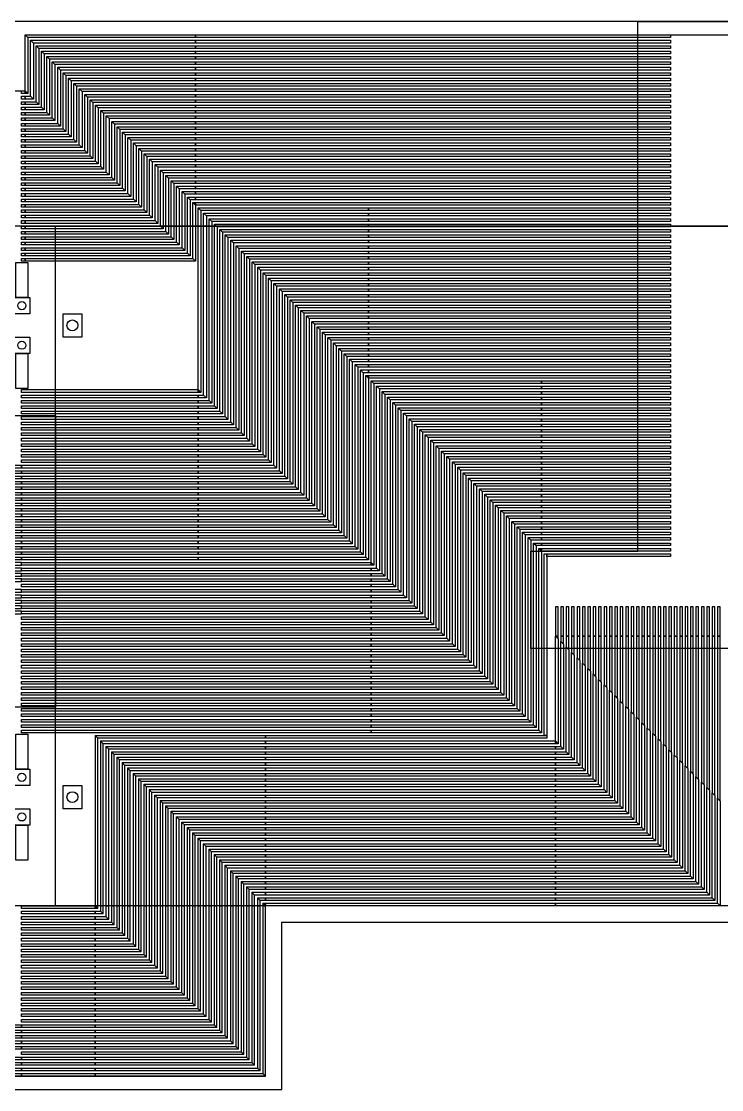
# Model space of a CAD drawing. Header units: inches. Extents: x 67224 to 207569, y -39728 to -14154.
# Drawn here: x 167477 to 180638, y -36054 to -15974 of the extents above; entities that cross this region are included whole.
import ezdxf

# ---------------------------------------------------------------- set-up
doc = ezdxf.new("R2010")
doc.units = ezdxf.units.IN
doc.header["$MEASUREMENT"] = 0
for name, color, linetype in [('board outline', 130, 'Continuous'), ('bottom copper', 160, 'Continuous'), ('bottom solder mask', 94, 'Continuous'), ('drill', 44, 'Continuous'), ('top copper', 10, 'Continuous'), ('top solder mask', 90, 'Continuous')]:
    doc.layers.add(name, color=color, linetype=linetype)

msp = doc.modelspace()

# ---------------------------------------------------------------- linework, layer by layer
at = {"layer": 'board outline'}
msp.add_lwpolyline([(153707, -17028), (153707, -36054), (172370, -36054), (172370, -32904), (188906, -32904), (188906, -36054), (207569, -36054), (207569, -17028), (193980, -17028), (193980, -15974), (167296, -15974), (167296, -17028)], close=True, dxfattribs=at)
at = {"layer": 'bottom copper'}
for points in [[(167550, -17282), (167550, -16228), (193726, -16228), (193726, -17282), (207315, -17282), (207315, -19822), (153961, -19822), (153961, -17282)], [(168118, -32599), (168118, -19822), (193159, -19822), (193159, -32599)], [(167376, -21164), (167376, -20504), (167596, -20504), (167596, -21164)], [(167333, -21164), (167638, -21164), (167638, -21469), (167333, -21469)], [(167333, -21909), (167638, -21909), (167638, -22214), (167333, -22214)], [(167376, -22874), (167376, -22214), (167596, -22214), (167596, -22874)], [(154412, -23382), (168118, -23382), (168118, -28862), (154412, -28862)], [(167376, -30030), (167376, -29370), (167596, -29370), (167596, -30030)], [(167333, -30030), (167638, -30030), (167638, -30335), (167333, -30335)], [(167333, -30775), (167638, -30775), (167638, -31080), (167333, -31080)], [(167376, -31740), (167376, -31080), (167596, -31080), (167596, -31740)], [(172065, -32599), (153961, -32599), (153961, -35800), (172065, -35800)]]:
    msp.add_lwpolyline(points, close=True, dxfattribs=at)
at = {"layer": 'bottom solder mask'}
for points in [[(167376, -21164), (167376, -20504), (167596, -20504), (167596, -21164)], [(168261, -21909), (168261, -21469), (168611, -21469), (168611, -21909)], [(167376, -22874), (167376, -22214), (167596, -22214), (167596, -22874)], [(167376, -30030), (167376, -29370), (167596, -29370), (167596, -30030)], [(168261, -30775), (168261, -30335), (168611, -30335), (168611, -30775)], [(167376, -31740), (167376, -31080), (167596, -31080), (167596, -31740)]]:
    msp.add_lwpolyline(points, close=True, dxfattribs=at)
at = {"layer": 'drill'}
for centre, radius in [((167486, -21317), 76.2), ((168436, -21689), 102), ((167486, -22062), 76.2), ((167486, -30183), 76.2), ((168436, -30555), 102), ((167486, -30928), 76.2)]:
    msp.add_circle(centre, radius, dxfattribs=at)
at = {"layer": 'top copper'}
for points in [[(167550, -16228), (170751, -16228), (170751, -16279), (167601, -16279)], [(167550, -16228), (167601, -16279), (167601, -17332), (167550, -17282)], [(170751, -16228), (179674, -16228), (179674, -16279), (170751, -16279)], [(167652, -16330), (170751, -16330), (170751, -16381), (167703, -16381)], [(167652, -16330), (167703, -16381), (167703, -17434), (167652, -17383)], [(167754, -16431), (170751, -16431), (170751, -16482), (167804, -16482)], [(167754, -16431), (167804, -16482), (167804, -17536), (167754, -17485)], [(170751, -16330), (179674, -16330), (179674, -16381), (170751, -16381)], [(170751, -16431), (179674, -16431), (179674, -16482), (170751, -16482)], [(167855, -16533), (170751, -16533), (170751, -16584), (167906, -16584)], [(167855, -16533), (167906, -16584), (167906, -17637), (167855, -17586)], [(167957, -16635), (170751, -16635), (170751, -16685), (168008, -16685)], [(167957, -16635), (168008, -16685), (168008, -17739), (167957, -17688)], [(170751, -16533), (179674, -16533), (179674, -16584), (170751, -16584)], [(170751, -16635), (179674, -16635), (179674, -16685), (170751, -16685)], [(168058, -16736), (170751, -16736), (170751, -16787), (168109, -16787)], [(168058, -16736), (168109, -16787), (168109, -17840), (168058, -17790)], [(168160, -16838), (170751, -16838), (170751, -16889), (168211, -16889)], [(168160, -16838), (168211, -16889), (168211, -17942), (168160, -17891)], [(170751, -16736), (179674, -16736), (179674, -16787), (170751, -16787)], [(170751, -16838), (179674, -16838), (179674, -16889), (170751, -16889)], [(168262, -16939), (170751, -16939), (170751, -16990), (168312, -16990)], [(168262, -16939), (168312, -16990), (168312, -18044), (168262, -17993)], [(168363, -17041), (170751, -17041), (170751, -17092), (168414, -17092)], [(168363, -17041), (168414, -17092), (168414, -18145), (168363, -18094)], [(170751, -16939), (179674, -16939), (179674, -16990), (170751, -16990)], [(170751, -17041), (179674, -17041), (179674, -17092), (170751, -17092)], [(168465, -17143), (170751, -17143), (170751, -17193), (168516, -17193)], [(168465, -17143), (168516, -17193), (168516, -18247), (168465, -18196)], [(168566, -17244), (170751, -17244), (170751, -17295), (168617, -17295)], [(168566, -17244), (168617, -17295), (168617, -18348), (168566, -18298)], [(170751, -17143), (179674, -17143), (179674, -17193), (170751, -17193)], [(170751, -17244), (179674, -17244), (179674, -17295), (170751, -17295)], [(167477, -17282), (167550, -17282), (167550, -17332), (167477, -17332)], [(167477, -17383), (167550, -17383), (167550, -17434), (167477, -17434)], [(167601, -17332), (167550, -17332), (167550, -17282)], [(167703, -17434), (167550, -17434), (167550, -17383), (167652, -17383)], [(168668, -17346), (170751, -17346), (170751, -17397), (168719, -17397)], [(168668, -17346), (168719, -17397), (168719, -18450), (168668, -18399)], [(168770, -17447), (170751, -17447), (170751, -17498), (168820, -17498)], [(168770, -17447), (168820, -17498), (168820, -18552), (168770, -18501)], [(170751, -17346), (179674, -17346), (179674, -17397), (170751, -17397)], [(170751, -17447), (179674, -17447), (179674, -17498), (170751, -17498)], [(167477, -17485), (167550, -17485), (167550, -17536), (167477, -17536)], [(167477, -17586), (167550, -17586), (167550, -17637), (167477, -17637)], [(167804, -17536), (167550, -17536), (167550, -17485), (167754, -17485)], [(167906, -17637), (167550, -17637), (167550, -17586), (167855, -17586)], [(168871, -17549), (170751, -17549), (170751, -17600), (168922, -17600)], [(168871, -17549), (168922, -17600), (168922, -18653), (168871, -18602)], [(168973, -17651), (170751, -17651), (170751, -17701), (169024, -17701)], [(168973, -17651), (169024, -17701), (169024, -18755), (168973, -18704)], [(170751, -17549), (179674, -17549), (179674, -17600), (170751, -17600)], [(170751, -17651), (179674, -17651), (179674, -17701), (170751, -17701)], [(167477, -17688), (167550, -17688), (167550, -17739), (167477, -17739)], [(167477, -17790), (167550, -17790), (167550, -17840), (167477, -17840)], [(168008, -17739), (167550, -17739), (167550, -17688), (167957, -17688)], [(168109, -17840), (167550, -17840), (167550, -17790), (168058, -17790)], [(169074, -17752), (170751, -17752), (170751, -17803), (169125, -17803)], [(169074, -17752), (169125, -17803), (169125, -18856), (169074, -18806)], [(169176, -17854), (170751, -17854), (170751, -17905), (169227, -17905)], [(169176, -17854), (169227, -17905), (169227, -18958), (169176, -18907)], [(170751, -17752), (179674, -17752), (179674, -17803), (170751, -17803)], [(170751, -17854), (179674, -17854), (179674, -17905), (170751, -17905)], [(167477, -17891), (167550, -17891), (167550, -17942), (167477, -17942)], [(167477, -17993), (167550, -17993), (167550, -18044), (167477, -18044)], [(168211, -17942), (167550, -17942), (167550, -17891), (168160, -17891)], [(168312, -18044), (167550, -18044), (167550, -17993), (168262, -17993)], [(169278, -17955), (170751, -17955), (170751, -18006), (169328, -18006)], [(169278, -17955), (169328, -18006), (169328, -19060), (169278, -19009)], [(169379, -18057), (170751, -18057), (170751, -18108), (169430, -18108)], [(169379, -18057), (169430, -18108), (169430, -19161), (169379, -19110)], [(170751, -17955), (179674, -17955), (179674, -18006), (170751, -18006)], [(170751, -18057), (179674, -18057), (179674, -18108), (170751, -18108)], [(167477, -18094), (167550, -18094), (167550, -18145), (167477, -18145)], [(167477, -18196), (167550, -18196), (167550, -18247), (167477, -18247)], [(168414, -18145), (167550, -18145), (167550, -18094), (168363, -18094)], [(168516, -18247), (167550, -18247), (167550, -18196), (168465, -18196)], [(169481, -18159), (170751, -18159), (170751, -18209), (169532, -18209)], [(169481, -18159), (169532, -18209), (169532, -19263), (169481, -19212)], [(169582, -18260), (170751, -18260), (170751, -18311), (169633, -18311)], [(169582, -18260), (169633, -18311), (169633, -19364), (169582, -19314)], [(170751, -18159), (179674, -18159), (179674, -18209), (170751, -18209)], [(170751, -18260), (179674, -18260), (179674, -18311), (170751, -18311)], [(167477, -18298), (167550, -18298), (167550, -18348), (167477, -18348)], [(167477, -18399), (167550, -18399), (167550, -18450), (167477, -18450)], [(168617, -18348), (167550, -18348), (167550, -18298), (168566, -18298)], [(168719, -18450), (167550, -18450), (167550, -18399), (168668, -18399)], [(169684, -18362), (170751, -18362), (170751, -18413), (169735, -18413)], [(169684, -18362), (169735, -18413), (169735, -19466), (169684, -19415)], [(169786, -18463), (170751, -18463), (170751, -18514), (169836, -18514)], [(169786, -18463), (169836, -18514), (169836, -19568), (169786, -19517)], [(170751, -18362), (179674, -18362), (179674, -18413), (170751, -18413)], [(170751, -18463), (179674, -18463), (179674, -18514), (170751, -18514)], [(167477, -18501), (167550, -18501), (167550, -18552), (167477, -18552)], [(167477, -18602), (167550, -18602), (167550, -18653), (167477, -18653)], [(168820, -18552), (167550, -18552), (167550, -18501), (168770, -18501)], [(168922, -18653), (167550, -18653), (167550, -18602), (168871, -18602)], [(169887, -18565), (170751, -18565), (170751, -18616), (169938, -18616)], [(169887, -18565), (169938, -18616), (169938, -19669), (169887, -19618)], [(169989, -18667), (170751, -18667), (170751, -18717), (170040, -18717)], [(169989, -18667), (170040, -18717), (170040, -19771), (169989, -19720)], [(170751, -18565), (179674, -18565), (179674, -18616), (170751, -18616)], [(170751, -18667), (179674, -18667), (179674, -18717), (170751, -18717)], [(167477, -18704), (167550, -18704), (167550, -18755), (167477, -18755)], [(167477, -18806), (167550, -18806), (167550, -18856), (167477, -18856)], [(169024, -18755), (167550, -18755), (167550, -18704), (168973, -18704)], [(169125, -18856), (167550, -18856), (167550, -18806), (169074, -18806)], [(170090, -18768), (170751, -18768), (170751, -18819), (170141, -18819)], [(170090, -18768), (170141, -18819), (170141, -19872), (170090, -19822)], [(170192, -18870), (170751, -18870), (170751, -18921), (170243, -18921)], [(170192, -18870), (170243, -18921), (170243, -19974), (170192, -19923)], [(170751, -18768), (179674, -18768), (179674, -18819), (170751, -18819)], [(170751, -18870), (179674, -18870), (179674, -18921), (170751, -18921)], [(167477, -18907), (167550, -18907), (167550, -18958), (167477, -18958)], [(167477, -19009), (167550, -19009), (167550, -19060), (167477, -19060)], [(169227, -18958), (167550, -18958), (167550, -18907), (169176, -18907)], [(169328, -19060), (167550, -19060), (167550, -19009), (169278, -19009)], [(170294, -18971), (170751, -18971), (170751, -19022), (170344, -19022)], [(170294, -18971), (170344, -19022), (170344, -20076), (170294, -20025)], [(170395, -19073), (170751, -19073), (170751, -19124), (170446, -19124)], [(170395, -19073), (170446, -19124), (170446, -20177), (170395, -20126)], [(170751, -18971), (179674, -18971), (179674, -19022), (170751, -19022)], [(170751, -19073), (179674, -19073), (179674, -19124), (170751, -19124)], [(167477, -19110), (167550, -19110), (167550, -19161), (167477, -19161)], [(167477, -19212), (167550, -19212), (167550, -19263), (167477, -19263)], [(169430, -19161), (167550, -19161), (167550, -19110), (169379, -19110)], [(169532, -19263), (167550, -19263), (167550, -19212), (169481, -19212)], [(170497, -19175), (170751, -19175), (170751, -19225), (170548, -19225)], [(170497, -19175), (170548, -19225), (170548, -20279), (170497, -20228)], [(170751, -19175), (179674, -19175), (179674, -19225), (170751, -19225)], [(167477, -19314), (167550, -19314), (167550, -19364), (167477, -19364)], [(167477, -19415), (167550, -19415), (167550, -19466), (167477, -19466)], [(169633, -19364), (167550, -19364), (167550, -19314), (169582, -19314)], [(169735, -19466), (167550, -19466), (167550, -19415), (169684, -19415)], [(170598, -19276), (170751, -19276), (170751, -19327), (170649, -19327)], [(170598, -19276), (170649, -19327), (170649, -20380), (170598, -20330)], [(170700, -19378), (170751, -19378), (170751, -19429)], [(170700, -19378), (170751, -19429), (170751, -20482), (170700, -20431)], [(170751, -19276), (179674, -19276), (179674, -19327), (170751, -19327)], [(170751, -19378), (179674, -19378), (179674, -19429), (170751, -19429)], [(167477, -19517), (167550, -19517), (167550, -19568), (167477, -19568)], [(167477, -19618), (167550, -19618), (167550, -19669), (167477, -19669)], [(169836, -19568), (167550, -19568), (167550, -19517), (169786, -19517)], [(169938, -19669), (167550, -19669), (167550, -19618), (169887, -19618)], [(170802, -19479), (174002, -19479), (174002, -19530), (170852, -19530)], [(170802, -19479), (170852, -19530), (170852, -22947), (170802, -22896)], [(170903, -19581), (174002, -19581), (174002, -19632), (170954, -19632)], [(170903, -19581), (170954, -19632), (170954, -23049), (170903, -22998)], [(174002, -19479), (179674, -19479), (179674, -19530), (174002, -19530)], [(174002, -19581), (179674, -19581), (179674, -19632), (174002, -19632)], [(167477, -19720), (167550, -19720), (167550, -19771), (167477, -19771)], [(167477, -19822), (167550, -19822), (167550, -19872), (167477, -19872)], [(170040, -19771), (167550, -19771), (167550, -19720), (169989, -19720)], [(170141, -19872), (167550, -19872), (167550, -19822), (170090, -19822)], [(171005, -19683), (174002, -19683), (174002, -19733), (171056, -19733)], [(171005, -19683), (171056, -19733), (171056, -23150), (171005, -23100)], [(171106, -19784), (174002, -19784), (174002, -19835), (171157, -19835)], [(171106, -19784), (171157, -19835), (171157, -23252), (171106, -23201)], [(174002, -19683), (179674, -19683), (179674, -19733), (174002, -19733)], [(174002, -19784), (179674, -19784), (179674, -19835), (174002, -19835)], [(167477, -19923), (167550, -19923), (167550, -19974), (167477, -19974)], [(167477, -20025), (167550, -20025), (167550, -20076), (167477, -20076)], [(170243, -19974), (167550, -19974), (167550, -19923), (170192, -19923)], [(170344, -20076), (167550, -20076), (167550, -20025), (170294, -20025)], [(171208, -19886), (174002, -19886), (174002, -19937), (171259, -19937)], [(171208, -19886), (171259, -19937), (171259, -23354), (171208, -23303)], [(171310, -19987), (174002, -19987), (174002, -20038), (171360, -20038)], [(171310, -19987), (171360, -20038), (171360, -23455), (171310, -23404)], [(174002, -19886), (179674, -19886), (179674, -19937), (174002, -19937)], [(174002, -19987), (179674, -19987), (179674, -20038), (174002, -20038)], [(167477, -20126), (167550, -20126), (167550, -20177), (167477, -20177)], [(167477, -20228), (167550, -20228), (167550, -20279), (167477, -20279)], [(170446, -20177), (167550, -20177), (167550, -20126), (170395, -20126)], [(170548, -20279), (167550, -20279), (167550, -20228), (170497, -20228)], [(171411, -20089), (174002, -20089), (174002, -20140), (171462, -20140)], [(171411, -20089), (171462, -20140), (171462, -23557), (171411, -23506)], [(171513, -20191), (174002, -20191), (174002, -20241), (171564, -20241)], [(171513, -20191), (171564, -20241), (171564, -23658), (171513, -23608)], [(174002, -20089), (179674, -20089), (179674, -20140), (174002, -20140)], [(174002, -20191), (179674, -20191), (179674, -20241), (174002, -20241)], [(167477, -20330), (167550, -20330), (167550, -20380), (167477, -20380)], [(167477, -20431), (167550, -20431), (167550, -20482), (167477, -20482)], [(170649, -20380), (167550, -20380), (167550, -20330), (170598, -20330)], [(170751, -20482), (167550, -20482), (167550, -20431), (170700, -20431)], [(171614, -20292), (174002, -20292), (174002, -20343), (171665, -20343)], [(171614, -20292), (171665, -20343), (171665, -23760), (171614, -23709)], [(171716, -20394), (174002, -20394), (174002, -20445), (171767, -20445)], [(171716, -20394), (171767, -20445), (171767, -23862), (171716, -23811)], [(174002, -20292), (179674, -20292), (179674, -20343), (174002, -20343)], [(174002, -20394), (179674, -20394), (179674, -20445), (174002, -20445)], [(167376, -21164), (167376, -20504), (167596, -20504), (167596, -21164)], [(171818, -20495), (174002, -20495), (174002, -20546), (171868, -20546)], [(171818, -20495), (171868, -20546), (171868, -23963), (171818, -23912)], [(171919, -20597), (174002, -20597), (174002, -20648), (171970, -20648)], [(171919, -20597), (171970, -20648), (171970, -24065), (171919, -24014)], [(174002, -20495), (179674, -20495), (179674, -20546), (174002, -20546)], [(174002, -20597), (179674, -20597), (179674, -20648), (174002, -20648)], [(172021, -20699), (174002, -20699), (174002, -20749), (172072, -20749)], [(172021, -20699), (172072, -20749), (172072, -24166), (172021, -24116)], [(172122, -20800), (174002, -20800), (174002, -20851), (172173, -20851)], [(172122, -20800), (172173, -20851), (172173, -24268), (172122, -24217)], [(174002, -20699), (179674, -20699), (179674, -20749), (174002, -20749)], [(174002, -20800), (179674, -20800), (179674, -20851), (174002, -20851)], [(172224, -20902), (174002, -20902), (174002, -20953), (172275, -20953)], [(172224, -20902), (172275, -20953), (172275, -24370), (172224, -24319)], [(172326, -21003), (174002, -21003), (174002, -21054), (172376, -21054)], [(172326, -21003), (172376, -21054), (172376, -24471), (172326, -24420)], [(174002, -20902), (179674, -20902), (179674, -20953), (174002, -20953)], [(174002, -21003), (179674, -21003), (179674, -21054), (174002, -21054)], [(167333, -21164), (167638, -21164), (167638, -21469), (167333, -21469)], [(172427, -21105), (174002, -21105), (174002, -21156), (172478, -21156)], [(172427, -21105), (172478, -21156), (172478, -24573), (172427, -24522)], [(172529, -21207), (174002, -21207), (174002, -21257), (172580, -21257)], [(172529, -21207), (172580, -21257), (172580, -24674), (172529, -24624)], [(174002, -21105), (179674, -21105), (179674, -21156), (174002, -21156)], [(174002, -21207), (179674, -21207), (179674, -21257), (174002, -21257)], [(168611, -21469), (168611, -21909), (168261, -21909), (168261, -21469)], [(172630, -21308), (174002, -21308), (174002, -21359), (172681, -21359)], [(172630, -21308), (172681, -21359), (172681, -24776), (172630, -24725)], [(172732, -21410), (174002, -21410), (174002, -21461), (172783, -21461)], [(172732, -21410), (172783, -21461), (172783, -24878), (172732, -24827)], [(174002, -21308), (179674, -21308), (179674, -21359), (174002, -21359)], [(174002, -21410), (179674, -21410), (179674, -21461), (174002, -21461)], [(172834, -21511), (174002, -21511), (174002, -21562), (172884, -21562)], [(172834, -21511), (172884, -21562), (172884, -24979), (172834, -24928)], [(172935, -21613), (174002, -21613), (174002, -21664), (172986, -21664)], [(172935, -21613), (172986, -21664), (172986, -25081), (172935, -25030)], [(174002, -21511), (179674, -21511), (179674, -21562), (174002, -21562)], [(174002, -21613), (179674, -21613), (179674, -21664), (174002, -21664)], [(173037, -21715), (174002, -21715), (174002, -21765), (173088, -21765)], [(173037, -21715), (173088, -21765), (173088, -25182), (173037, -25132)], [(173138, -21816), (174002, -21816), (174002, -21867), (173189, -21867)], [(173138, -21816), (173189, -21867), (173189, -25284), (173138, -25233)], [(174002, -21715), (179674, -21715), (179674, -21765), (174002, -21765)], [(174002, -21816), (179674, -21816), (179674, -21867), (174002, -21867)], [(167333, -21909), (167638, -21909), (167638, -22214), (167333, -22214)], [(173240, -21918), (174002, -21918), (174002, -21969), (173291, -21969)], [(173240, -21918), (173291, -21969), (173291, -25386), (173240, -25335)], [(173342, -22019), (174002, -22019), (174002, -22070), (173392, -22070)], [(173342, -22019), (173392, -22070), (173392, -25487), (173342, -25436)], [(174002, -21918), (179674, -21918), (179674, -21969), (174002, -21969)], [(174002, -22019), (179674, -22019), (179674, -22070), (174002, -22070)], [(167376, -22874), (167376, -22214), (167596, -22214), (167596, -22874)], [(173443, -22121), (174002, -22121), (174002, -22172), (173494, -22172)], [(173443, -22121), (173494, -22172), (173494, -25589), (173443, -25538)], [(173545, -22223), (174002, -22223), (174002, -22273), (173596, -22273)], [(173545, -22223), (173596, -22273), (173596, -25690), (173545, -25640)], [(174002, -22121), (179674, -22121), (179674, -22172), (174002, -22172)], [(174002, -22223), (179674, -22223), (179674, -22273), (174002, -22273)], [(173646, -22324), (174002, -22324), (174002, -22375), (173697, -22375)], [(173646, -22324), (173697, -22375), (173697, -25792), (173646, -25741)], [(173748, -22426), (174002, -22426), (174002, -22477), (173799, -22477)], [(173748, -22426), (173799, -22477), (173799, -25894), (173748, -25843)], [(174002, -22324), (179674, -22324), (179674, -22375), (174002, -22375)], [(174002, -22426), (179674, -22426), (179674, -22477), (174002, -22477)], [(173850, -22527), (174002, -22527), (174002, -22578), (173900, -22578)], [(173850, -22527), (173900, -22578), (173900, -25995), (173850, -25944)], [(173951, -22629), (174002, -22629), (174002, -22680)], [(173951, -22629), (174002, -22680), (174002, -26097), (173951, -26046)], [(174002, -22527), (179674, -22527), (179674, -22578), (174002, -22578)], [(174002, -22629), (179674, -22629), (179674, -22680), (174002, -22680)], [(154976, -22874), (155077, -22874), (155077, -26046), (167477, -26046), (167477, -26097), (154976, -26097)], [(155376, -22874), (155477, -22874), (155477, -25944), (167477, -25944), (167477, -25995), (155376, -25995)], [(155776, -22874), (155877, -22874), (155877, -25843), (167477, -25843), (167477, -25894), (155776, -25894)], [(156176, -22874), (156277, -22874), (156277, -25741), (167477, -25741), (167477, -25792), (156176, -25792)], [(156576, -22874), (156677, -22874), (156677, -25640), (167477, -25640), (167477, -25690), (156576, -25690)], [(156976, -22874), (157077, -22874), (157077, -25538), (167477, -25538), (167477, -25589), (156976, -25589)], [(157376, -22874), (157477, -22874), (157477, -25436), (167477, -25436), (167477, -25487), (157376, -25487)], [(157776, -22874), (157877, -22874), (157877, -25335), (167477, -25335), (167477, -25386), (157776, -25386)], [(158176, -22874), (158277, -22874), (158277, -25233), (167477, -25233), (167477, -25284), (158176, -25284)], [(158576, -22874), (158677, -22874), (158677, -25132), (167477, -25132), (167477, -25182), (158576, -25182)], [(158976, -22874), (159077, -22874), (159077, -25030), (167477, -25030), (167477, -25081), (158976, -25081)], [(159376, -22874), (159477, -22874), (159477, -24928), (167477, -24928), (167477, -24979), (159376, -24979)], [(159776, -22874), (159877, -22874), (159877, -24827), (167477, -24827), (167477, -24878), (159776, -24878)], [(160176, -22874), (160277, -22874), (160277, -24725), (167477, -24725), (167477, -24776), (160176, -24776)], [(160576, -22874), (160677, -22874), (160677, -24624), (167477, -24624), (167477, -24674), (160576, -24674)], [(160976, -22874), (161077, -22874), (161077, -24522), (167477, -24522), (167477, -24573), (160976, -24573)], [(161376, -22874), (161477, -22874), (161477, -24420), (167477, -24420), (167477, -24471), (161376, -24471)], [(161776, -22874), (161877, -22874), (161877, -24319), (167477, -24319), (167477, -24370), (161776, -24370)], [(174053, -22731), (177253, -22731), (177253, -22781), (174104, -22781)], [(174053, -22731), (174104, -22781), (174104, -26198), (174053, -26148)], [(174154, -22832), (177253, -22832), (177253, -22883), (174205, -22883)], [(174154, -22832), (174205, -22883), (174205, -26300), (174154, -26249)], [(177253, -22731), (179674, -22731), (179674, -22781), (177253, -22781)], [(177253, -22832), (179674, -22832), (179674, -22883), (177253, -22883)], [(167477, -22896), (170802, -22896), (170802, -22947), (167477, -22947)], [(167477, -22998), (170802, -22998), (170802, -23049), (167477, -23049)], [(170852, -22947), (170802, -22947), (170802, -22896)], [(170954, -23049), (170802, -23049), (170802, -22998), (170903, -22998)], [(174256, -22934), (177253, -22934), (177253, -22985), (174307, -22985)], [(174256, -22934), (174307, -22985), (174307, -26402), (174256, -26351)], [(174358, -23035), (177253, -23035), (177253, -23086), (174408, -23086)], [(174358, -23035), (174408, -23086), (174408, -26503), (174358, -26452)], [(177253, -22934), (179674, -22934), (179674, -22985), (177253, -22985)], [(177253, -23035), (179674, -23035), (179674, -23086), (177253, -23086)], [(167477, -23100), (170802, -23100), (170802, -23150), (167477, -23150)], [(167477, -23201), (170802, -23201), (170802, -23252), (167477, -23252)], [(171056, -23150), (170802, -23150), (170802, -23100), (171005, -23100)], [(171157, -23252), (170802, -23252), (170802, -23201), (171106, -23201)], [(174459, -23137), (177253, -23137), (177253, -23188), (174510, -23188)], [(174459, -23137), (174510, -23188), (174510, -26605), (174459, -26554)], [(174561, -23239), (177253, -23239), (177253, -23289), (174612, -23289)], [(174561, -23239), (174612, -23289), (174612, -26706), (174561, -26656)], [(177253, -23137), (179674, -23137), (179674, -23188), (177253, -23188)], [(177253, -23239), (179674, -23239), (179674, -23289), (177253, -23289)], [(167477, -23303), (170802, -23303), (170802, -23354), (167477, -23354)], [(167477, -23404), (170802, -23404), (170802, -23455), (167477, -23455)], [(171259, -23354), (170802, -23354), (170802, -23303), (171208, -23303)], [(171360, -23455), (170802, -23455), (170802, -23404), (171310, -23404)], [(174662, -23340), (177253, -23340), (177253, -23391), (174713, -23391)], [(174662, -23340), (174713, -23391), (174713, -26808), (174662, -26757)], [(174764, -23442), (177253, -23442), (177253, -23493), (174815, -23493)], [(174764, -23442), (174815, -23493), (174815, -26910), (174764, -26859)], [(177253, -23340), (179674, -23340), (179674, -23391), (177253, -23391)], [(177253, -23442), (179674, -23442), (179674, -23493), (177253, -23493)], [(167477, -23506), (170802, -23506), (170802, -23557), (167477, -23557)], [(167477, -23608), (170802, -23608), (170802, -23658), (167477, -23658)], [(171462, -23557), (170802, -23557), (170802, -23506), (171411, -23506)], [(171564, -23658), (170802, -23658), (170802, -23608), (171513, -23608)], [(174866, -23543), (177253, -23543), (177253, -23594), (174916, -23594)], [(174866, -23543), (174916, -23594), (174916, -27011), (174866, -26960)], [(174967, -23645), (177253, -23645), (177253, -23696), (175018, -23696)], [(174967, -23645), (175018, -23696), (175018, -27113), (174967, -27062)], [(177253, -23543), (179674, -23543), (179674, -23594), (177253, -23594)], [(177253, -23645), (179674, -23645), (179674, -23696), (177253, -23696)], [(167477, -23709), (170802, -23709), (170802, -23760), (167477, -23760)], [(167477, -23811), (170802, -23811), (170802, -23862), (167477, -23862)], [(171665, -23760), (170802, -23760), (170802, -23709), (171614, -23709)], [(171767, -23862), (170802, -23862), (170802, -23811), (171716, -23811)], [(175069, -23747), (177253, -23747), (177253, -23797), (175120, -23797)], [(175069, -23747), (175120, -23797), (175120, -27214), (175069, -27164)], [(175170, -23848), (177253, -23848), (177253, -23899), (175221, -23899)], [(175170, -23848), (175221, -23899), (175221, -27316), (175170, -27265)], [(177253, -23747), (179674, -23747), (179674, -23797), (177253, -23797)], [(177253, -23848), (179674, -23848), (179674, -23899), (177253, -23899)], [(167477, -23912), (170802, -23912), (170802, -23963), (167477, -23963)], [(167477, -24014), (170802, -24014), (170802, -24065), (167477, -24065)], [(171868, -23963), (170802, -23963), (170802, -23912), (171818, -23912)], [(171970, -24065), (170802, -24065), (170802, -24014), (171919, -24014)], [(175272, -23950), (177253, -23950), (177253, -24001), (175323, -24001)], [(175272, -23950), (175323, -24001), (175323, -27418), (175272, -27367)], [(175374, -24051), (177253, -24051), (177253, -24102), (175424, -24102)], [(175374, -24051), (175424, -24102), (175424, -27519), (175374, -27468)], [(177253, -23950), (179674, -23950), (179674, -24001), (177253, -24001)], [(177253, -24051), (179674, -24051), (179674, -24102), (177253, -24102)], [(167477, -24116), (170802, -24116), (170802, -24166), (167477, -24166)], [(167477, -24217), (170802, -24217), (170802, -24268), (167477, -24268)], [(172072, -24166), (170802, -24166), (170802, -24116), (172021, -24116)], [(172173, -24268), (170802, -24268), (170802, -24217), (172122, -24217)], [(175475, -24153), (177253, -24153), (177253, -24204), (175526, -24204)], [(175475, -24153), (175526, -24204), (175526, -27621), (175475, -27570)], [(175577, -24255), (177253, -24255), (177253, -24305), (175628, -24305)], [(175577, -24255), (175628, -24305), (175628, -27722), (175577, -27672)], [(177253, -24153), (179674, -24153), (179674, -24204), (177253, -24204)], [(177253, -24255), (179674, -24255), (179674, -24305), (177253, -24305)], [(167477, -24319), (170802, -24319), (170802, -24370), (167477, -24370)], [(167477, -24420), (170802, -24420), (170802, -24471), (167477, -24471)], [(172275, -24370), (170802, -24370), (170802, -24319), (172224, -24319)], [(172376, -24471), (170802, -24471), (170802, -24420), (172326, -24420)], [(175678, -24356), (177253, -24356), (177253, -24407), (175729, -24407)], [(175678, -24356), (175729, -24407), (175729, -27824), (175678, -27773)], [(175780, -24458), (177253, -24458), (177253, -24509), (175831, -24509)], [(175780, -24458), (175831, -24509), (175831, -27926), (175780, -27875)], [(177253, -24356), (179674, -24356), (179674, -24407), (177253, -24407)], [(177253, -24458), (179674, -24458), (179674, -24509), (177253, -24509)], [(167477, -24522), (170802, -24522), (170802, -24573), (167477, -24573)], [(167477, -24624), (170802, -24624), (170802, -24674), (167477, -24674)], [(172478, -24573), (170802, -24573), (170802, -24522), (172427, -24522)], [(172580, -24674), (170802, -24674), (170802, -24624), (172529, -24624)], [(175882, -24559), (177253, -24559), (177253, -24610), (175932, -24610)], [(175882, -24559), (175932, -24610), (175932, -28027), (175882, -27976)], [(175983, -24661), (177253, -24661), (177253, -24712), (176034, -24712)], [(175983, -24661), (176034, -24712), (176034, -28129), (175983, -28078)], [(177253, -24559), (179674, -24559), (179674, -24610), (177253, -24610)], [(177253, -24661), (179674, -24661), (179674, -24712), (177253, -24712)], [(167477, -24725), (170802, -24725), (170802, -24776), (167477, -24776)], [(167477, -24827), (170802, -24827), (170802, -24878), (167477, -24878)], [(172681, -24776), (170802, -24776), (170802, -24725), (172630, -24725)], [(172783, -24878), (170802, -24878), (170802, -24827), (172732, -24827)], [(176085, -24763), (177253, -24763), (177253, -24813), (176136, -24813)], [(176085, -24763), (176136, -24813), (176136, -28230), (176085, -28180)], [(176186, -24864), (177253, -24864), (177253, -24915), (176237, -24915)], [(176186, -24864), (176237, -24915), (176237, -28332), (176186, -28281)], [(177253, -24763), (179674, -24763), (179674, -24813), (177253, -24813)], [(177253, -24864), (179674, -24864), (179674, -24915), (177253, -24915)], [(167477, -24928), (170802, -24928), (170802, -24979), (167477, -24979)], [(167477, -25030), (170802, -25030), (170802, -25081), (167477, -25081)], [(172884, -24979), (170802, -24979), (170802, -24928), (172834, -24928)], [(172986, -25081), (170802, -25081), (170802, -25030), (172935, -25030)], [(176288, -24966), (177253, -24966), (177253, -25017), (176339, -25017)], [(176288, -24966), (176339, -25017), (176339, -28434), (176288, -28383)], [(176390, -25067), (177253, -25067), (177253, -25118), (176440, -25118)], [(176390, -25067), (176440, -25118), (176440, -28535), (176390, -28484)], [(177253, -24966), (179674, -24966), (179674, -25017), (177253, -25017)], [(177253, -25067), (179674, -25067), (179674, -25118), (177253, -25118)], [(167477, -25132), (170802, -25132), (170802, -25182), (167477, -25182)], [(167477, -25233), (170802, -25233), (170802, -25284), (167477, -25284)], [(173088, -25182), (170802, -25182), (170802, -25132), (173037, -25132)], [(173189, -25284), (170802, -25284), (170802, -25233), (173138, -25233)], [(176491, -25169), (177253, -25169), (177253, -25220), (176542, -25220)], [(176491, -25169), (176542, -25220), (176542, -28637), (176491, -28586)], [(176593, -25271), (177253, -25271), (177253, -25321), (176644, -25321)], [(176593, -25271), (176644, -25321), (176644, -28738), (176593, -28688)], [(177253, -25169), (179674, -25169), (179674, -25220), (177253, -25220)], [(177253, -25271), (179674, -25271), (179674, -25321), (177253, -25321)], [(167477, -25335), (170802, -25335), (170802, -25386), (167477, -25386)], [(167477, -25436), (170802, -25436), (170802, -25487), (167477, -25487)], [(173291, -25386), (170802, -25386), (170802, -25335), (173240, -25335)], [(173392, -25487), (170802, -25487), (170802, -25436), (173342, -25436)], [(176694, -25372), (177253, -25372), (177253, -25423), (176745, -25423)], [(176694, -25372), (176745, -25423), (176745, -28840), (176694, -28789)], [(176796, -25474), (177253, -25474), (177253, -25525), (176847, -25525)], [(176796, -25474), (176847, -25525), (176847, -28942), (176796, -28891)], [(177253, -25372), (179674, -25372), (179674, -25423), (177253, -25423)], [(177253, -25474), (179674, -25474), (179674, -25525), (177253, -25525)], [(167477, -25538), (170802, -25538), (170802, -25589), (167477, -25589)], [(167477, -25640), (170802, -25640), (170802, -25690), (167477, -25690)], [(173494, -25589), (170802, -25589), (170802, -25538), (173443, -25538)], [(173596, -25690), (170802, -25690), (170802, -25640), (173545, -25640)], [(176898, -25575), (177253, -25575), (177253, -25626), (176948, -25626)], [(176898, -25575), (176948, -25626), (176948, -29043), (176898, -28992)], [(176999, -25677), (177253, -25677), (177253, -25728), (177050, -25728)], [(176999, -25677), (177050, -25728), (177050, -29145), (176999, -29094)], [(177253, -25575), (179674, -25575), (179674, -25626), (177253, -25626)], [(177253, -25677), (179674, -25677), (179674, -25728), (177253, -25728)], [(167477, -25741), (170802, -25741), (170802, -25792), (167477, -25792)], [(167477, -25843), (170802, -25843), (170802, -25894), (167477, -25894)], [(173697, -25792), (170802, -25792), (170802, -25741), (173646, -25741)], [(173799, -25894), (170802, -25894), (170802, -25843), (173748, -25843)], [(177101, -25779), (177253, -25779), (177253, -25829), (177152, -25829)], [(177101, -25779), (177152, -25829), (177152, -29246), (177101, -29196)], [(177202, -25880), (177253, -25880), (177253, -25931)], [(177202, -25880), (177253, -25931), (177253, -29348), (177202, -29297)], [(177253, -25779), (179674, -25779), (179674, -25829), (177253, -25829)], [(177253, -25880), (179674, -25880), (179674, -25931), (177253, -25931)], [(167477, -25944), (170802, -25944), (170802, -25995), (167477, -25995)], [(167477, -26046), (170802, -26046), (170802, -26097), (167477, -26097)], [(173900, -25995), (170802, -25995), (170802, -25944), (173850, -25944)], [(174002, -26097), (170802, -26097), (170802, -26046), (173951, -26046)], [(177304, -25982), (177355, -25982), (177355, -29399), (177304, -29399)], [(177355, -25982), (179674, -25982), (179674, -26033), (177355, -26033)], [(154976, -29370), (155077, -29370), (155077, -26198), (167477, -26198), (167477, -26148), (154976, -26148)], [(155376, -29370), (155477, -29370), (155477, -26300), (167477, -26300), (167477, -26249), (155376, -26249)], [(167477, -26148), (174053, -26148), (174053, -26198), (167477, -26198)], [(167477, -26249), (174053, -26249), (174053, -26300), (167477, -26300)], [(174104, -26198), (174053, -26198), (174053, -26148)], [(174205, -26300), (174053, -26300), (174053, -26249), (174154, -26249)], [(155776, -29370), (155877, -29370), (155877, -26402), (167477, -26402), (167477, -26351), (155776, -26351)], [(156176, -29370), (156277, -29370), (156277, -26503), (167477, -26503), (167477, -26452), (156176, -26452)], [(167477, -26351), (174053, -26351), (174053, -26402), (167477, -26402)], [(167477, -26452), (174053, -26452), (174053, -26503), (167477, -26503)], [(174307, -26402), (174053, -26402), (174053, -26351), (174256, -26351)], [(174408, -26503), (174053, -26503), (174053, -26452), (174358, -26452)], [(156976, -29370), (157077, -29370), (157077, -26706), (167477, -26706), (167477, -26656), (156976, -26656)], [(167477, -26554), (174053, -26554), (174053, -26605), (167477, -26605)], [(167477, -26656), (174053, -26656), (174053, -26706), (167477, -26706)], [(174510, -26605), (174053, -26605), (174053, -26554), (174459, -26554)], [(174612, -26706), (174053, -26706), (174053, -26656), (174561, -26656)], [(157376, -29370), (157477, -29370), (157477, -26808), (167477, -26808), (167477, -26757), (157376, -26757)], [(157776, -29370), (157877, -29370), (157877, -26910), (167477, -26910), (167477, -26859), (157776, -26859)], [(167477, -26757), (174053, -26757), (174053, -26808), (167477, -26808)], [(167477, -26859), (174053, -26859), (174053, -26910), (167477, -26910)], [(174713, -26808), (174053, -26808), (174053, -26757), (174662, -26757)], [(174815, -26910), (174053, -26910), (174053, -26859), (174764, -26859)], [(158176, -29370), (158277, -29370), (158277, -27011), (167477, -27011), (167477, -26960), (158176, -26960)], [(158576, -29370), (158677, -29370), (158677, -27113), (167477, -27113), (167477, -27062), (158576, -27062)], [(167477, -26960), (174053, -26960), (174053, -27011), (167477, -27011)], [(167477, -27062), (174053, -27062), (174053, -27113), (167477, -27113)], [(174916, -27011), (174053, -27011), (174053, -26960), (174866, -26960)], [(175018, -27113), (174053, -27113), (174053, -27062), (174967, -27062)], [(177565, -27530), (177565, -26978), (177514, -26978), (177514, -27530)], [(177666, -27530), (177666, -26978), (177615, -26978), (177615, -27530)], [(177768, -27530), (177768, -26978), (177717, -26978), (177717, -27530)], [(177869, -27530), (177869, -26978), (177819, -26978), (177819, -27530)], [(177971, -27530), (177971, -26978), (177920, -26978), (177920, -27530)], [(178073, -27530), (178073, -26978), (178022, -26978), (178022, -27530)], [(178174, -27530), (178174, -26978), (178123, -26978), (178123, -27530)], [(178276, -27530), (178276, -26978), (178225, -26978), (178225, -27530)], [(178377, -27530), (178377, -26978), (178327, -26978), (178327, -27530)], [(178479, -27530), (178479, -26978), (178428, -26978), (178428, -27530)], [(178581, -27530), (178581, -26978), (178530, -26978), (178530, -27530)], [(178682, -27530), (178682, -26978), (178631, -26978), (178631, -27530)], [(178784, -27530), (178784, -26978), (178733, -26978), (178733, -27530)], [(178885, -27530), (178885, -26978), (178835, -26978), (178835, -27530)], [(178987, -27530), (178987, -26978), (178936, -26978), (178936, -27530)], [(179089, -27530), (179089, -26978), (179038, -26978), (179038, -27530)], [(179190, -27530), (179190, -26978), (179139, -26978), (179139, -27530)], [(179292, -27530), (179292, -26978), (179241, -26978), (179241, -27530)], [(179393, -27530), (179393, -26978), (179343, -26978), (179343, -27530)], [(179495, -27530), (179495, -26978), (179444, -26978), (179444, -27530)], [(179597, -27530), (179597, -26978), (179546, -26978), (179546, -27530)], [(179698, -27530), (179698, -26978), (179647, -26978), (179647, -27530)], [(179800, -27530), (179800, -26978), (179749, -26978), (179749, -27530)], [(179901, -27530), (179901, -26978), (179851, -26978), (179851, -27530)], [(180003, -27530), (180003, -26978), (179952, -26978), (179952, -27530)], [(180105, -27530), (180105, -26978), (180054, -26978), (180054, -27530)], [(180206, -27530), (180206, -26978), (180155, -26978), (180155, -27530)], [(180308, -27530), (180308, -26978), (180257, -26978), (180257, -27530)], [(180409, -27530), (180409, -26978), (180359, -26978), (180359, -27530)], [(180511, -27530), (180511, -26978), (180460, -26978), (180460, -27530)], [(180613, -27530), (180613, -26978), (180562, -26978), (180562, -27530)], [(167477, -27164), (174053, -27164), (174053, -27214), (167477, -27214)], [(167477, -27265), (174053, -27265), (174053, -27316), (167477, -27316)], [(175120, -27214), (174053, -27214), (174053, -27164), (175069, -27164)], [(175221, -27316), (174053, -27316), (174053, -27265), (175170, -27265)], [(167477, -27367), (174053, -27367), (174053, -27418), (167477, -27418)], [(167477, -27468), (174053, -27468), (174053, -27519), (167477, -27519)], [(175323, -27418), (174053, -27418), (174053, -27367), (175272, -27367)], [(175424, -27519), (174053, -27519), (174053, -27468), (175374, -27468)], [(167477, -27570), (174053, -27570), (174053, -27621), (167477, -27621)], [(167477, -27672), (174053, -27672), (174053, -27722), (167477, -27722)], [(175526, -27621), (174053, -27621), (174053, -27570), (175475, -27570)], [(175628, -27722), (174053, -27722), (174053, -27672), (175577, -27672)], [(177565, -27581), (177565, -27530), (177514, -27530)], [(177514, -27530), (177565, -27581), (177565, -29551), (177514, -29500)], [(177666, -27683), (177666, -27530), (177615, -27530), (177615, -27632)], [(177615, -27632), (177666, -27683), (177666, -29653), (177615, -29602)], [(177768, -27784), (177768, -27530), (177717, -27530), (177717, -27733)], [(177869, -27886), (177869, -27530), (177819, -27530), (177819, -27835)], [(177971, -27987), (177971, -27530), (177920, -27530), (177920, -27937)], [(178073, -28089), (178073, -27530), (178022, -27530), (178022, -28038)], [(178174, -28191), (178174, -27530), (178123, -27530), (178123, -28140)], [(178276, -28292), (178276, -27530), (178225, -27530), (178225, -28241)], [(178377, -28394), (178377, -27530), (178327, -27530), (178327, -28343)], [(178479, -28495), (178479, -27530), (178428, -27530), (178428, -28445)], [(178581, -28597), (178581, -27530), (178530, -27530), (178530, -28546)], [(178682, -28699), (178682, -27530), (178631, -27530), (178631, -28648)], [(178784, -28800), (178784, -27530), (178733, -27530), (178733, -28749)], [(178885, -28902), (178885, -27530), (178835, -27530), (178835, -28851)], [(178987, -29003), (178987, -27530), (178936, -27530), (178936, -28953)], [(179089, -29105), (179089, -27530), (179038, -27530), (179038, -29054)], [(179190, -29207), (179190, -27530), (179139, -27530), (179139, -29156)], [(179292, -29308), (179292, -27530), (179241, -27530), (179241, -29257)], [(179393, -29410), (179393, -27530), (179343, -27530), (179343, -29359)], [(179495, -29511), (179495, -27530), (179444, -27530), (179444, -29461)], [(179597, -29613), (179597, -27530), (179546, -27530), (179546, -29562)], [(179698, -29715), (179698, -27530), (179647, -27530), (179647, -29664)], [(179800, -29816), (179800, -27530), (179749, -27530), (179749, -29765)], [(179901, -29918), (179901, -27530), (179851, -27530), (179851, -29867)], [(180003, -30019), (180003, -27530), (179952, -27530), (179952, -29969)], [(180105, -30121), (180105, -27530), (180054, -27530), (180054, -30070)], [(180206, -30223), (180206, -27530), (180155, -27530), (180155, -30172)], [(180308, -30324), (180308, -27530), (180257, -27530), (180257, -30273)], [(180409, -30426), (180409, -27530), (180359, -27530), (180359, -30375)], [(180511, -30527), (180511, -27530), (180460, -27530), (180460, -30477)], [(180613, -30629), (180613, -27530), (180562, -27530), (180562, -30578)], [(167477, -27773), (174053, -27773), (174053, -27824), (167477, -27824)], [(167477, -27875), (174053, -27875), (174053, -27926), (167477, -27926)], [(175729, -27824), (174053, -27824), (174053, -27773), (175678, -27773)], [(175831, -27926), (174053, -27926), (174053, -27875), (175780, -27875)], [(177717, -27733), (177768, -27784), (177768, -29754), (177717, -29704)], [(177819, -27835), (177869, -27886), (177869, -29856), (177819, -29805)], [(167477, -27976), (174053, -27976), (174053, -28027), (167477, -28027)], [(167477, -28078), (174053, -28078), (174053, -28129), (167477, -28129)], [(175932, -28027), (174053, -28027), (174053, -27976), (175882, -27976)], [(176034, -28129), (174053, -28129), (174053, -28078), (175983, -28078)], [(177920, -27937), (177971, -27987), (177971, -29958), (177920, -29907)], [(178022, -28038), (178073, -28089), (178073, -30059), (178022, -30008)], [(167477, -28180), (174053, -28180), (174053, -28230), (167477, -28230)], [(167477, -28281), (174053, -28281), (174053, -28332), (167477, -28332)], [(176136, -28230), (174053, -28230), (174053, -28180), (176085, -28180)], [(176237, -28332), (174053, -28332), (174053, -28281), (176186, -28281)], [(178123, -28140), (178174, -28191), (178174, -30161), (178123, -30110)], [(178225, -28241), (178276, -28292), (178276, -30262), (178225, -30212)], [(167477, -28383), (174053, -28383), (174053, -28434), (167477, -28434)], [(167477, -28484), (174053, -28484), (174053, -28535), (167477, -28535)], [(176339, -28434), (174053, -28434), (174053, -28383), (176288, -28383)], [(176440, -28535), (174053, -28535), (174053, -28484), (176390, -28484)], [(178327, -28343), (178377, -28394), (178377, -30364), (178327, -30313)], [(178428, -28445), (178479, -28495), (178479, -30466), (178428, -30415)], [(167477, -28586), (174053, -28586), (174053, -28637), (167477, -28637)], [(167477, -28688), (174053, -28688), (174053, -28738), (167477, -28738)], [(176542, -28637), (174053, -28637), (174053, -28586), (176491, -28586)], [(176644, -28738), (174053, -28738), (174053, -28688), (176593, -28688)], [(178530, -28546), (178581, -28597), (178581, -30567), (178530, -30516)], [(178631, -28648), (178682, -28699), (178682, -30669), (178631, -30618)], [(167477, -28789), (174053, -28789), (174053, -28840), (167477, -28840)], [(167477, -28891), (174053, -28891), (174053, -28942), (167477, -28942)], [(176745, -28840), (174053, -28840), (174053, -28789), (176694, -28789)], [(176847, -28942), (174053, -28942), (174053, -28891), (176796, -28891)], [(178733, -28749), (178784, -28800), (178784, -30770), (178733, -30720)], [(178835, -28851), (178885, -28902), (178885, -30872), (178835, -30821)], [(167477, -28992), (174053, -28992), (174053, -29043), (167477, -29043)], [(167477, -29094), (174053, -29094), (174053, -29145), (167477, -29145)], [(176948, -29043), (174053, -29043), (174053, -28992), (176898, -28992)], [(177050, -29145), (174053, -29145), (174053, -29094), (176999, -29094)], [(178936, -28953), (178987, -29003), (178987, -30974), (178936, -30923)], [(179038, -29054), (179089, -29105), (179089, -31075), (179038, -31024)], [(167477, -29196), (174053, -29196), (174053, -29246), (167477, -29246)], [(167477, -29297), (174053, -29297), (174053, -29348), (167477, -29348)], [(177152, -29246), (174053, -29246), (174053, -29196), (177101, -29196)], [(177253, -29348), (174053, -29348), (174053, -29297), (177202, -29297)], [(179139, -29156), (179190, -29207), (179190, -31177), (179139, -31126)], [(179241, -29257), (179292, -29308), (179292, -31278), (179241, -31228)], [(167376, -30030), (167376, -29370), (167596, -29370), (167596, -30030)], [(168865, -29399), (168865, -32599), (168916, -32599), (168916, -29450)], [(168865, -29399), (172065, -29399), (172065, -29450), (168916, -29450)], [(168966, -29500), (168966, -32599), (169017, -32599), (169017, -29551)], [(168966, -29500), (172065, -29500), (172065, -29551), (169017, -29551)], [(172065, -29399), (177355, -29399), (177355, -29450), (172065, -29450)], [(172065, -29500), (177514, -29500), (177514, -29551), (172065, -29551)], [(177565, -29551), (177514, -29551), (177514, -29500)], [(179343, -29359), (179393, -29410), (179393, -31380), (179343, -31329)], [(179444, -29461), (179495, -29511), (179495, -31482), (179444, -31431)], [(169068, -29602), (169068, -32599), (169119, -32599), (169119, -29653)], [(169068, -29602), (172065, -29602), (172065, -29653), (169119, -29653)], [(169170, -29704), (169170, -32599), (169220, -32599), (169220, -29754)], [(169170, -29704), (172065, -29704), (172065, -29754), (169220, -29754)], [(172065, -29602), (177514, -29602), (177514, -29653), (172065, -29653)], [(172065, -29704), (177514, -29704), (177514, -29754), (172065, -29754)], [(177666, -29653), (177514, -29653), (177514, -29602), (177615, -29602)], [(177768, -29754), (177514, -29754), (177514, -29704), (177717, -29704)], [(179546, -29562), (179597, -29613), (179597, -31583), (179546, -31532)], [(179647, -29664), (179698, -29715), (179698, -31685), (179647, -31634)], [(169271, -29805), (169271, -32599), (169322, -32599), (169322, -29856)], [(169271, -29805), (172065, -29805), (172065, -29856), (169322, -29856)], [(169373, -29907), (169373, -32599), (169424, -32599), (169424, -29958)], [(169373, -29907), (172065, -29907), (172065, -29958), (169424, -29958)], [(172065, -29805), (177514, -29805), (177514, -29856), (172065, -29856)], [(172065, -29907), (177514, -29907), (177514, -29958), (172065, -29958)], [(177869, -29856), (177514, -29856), (177514, -29805), (177819, -29805)], [(177971, -29958), (177514, -29958), (177514, -29907), (177920, -29907)], [(179749, -29765), (179800, -29816), (179800, -31786), (179749, -31736)], [(179851, -29867), (179901, -29918), (179901, -31888), (179851, -31837)], [(167333, -30030), (167638, -30030), (167638, -30335), (167333, -30335)], [(169474, -30008), (169474, -32599), (169525, -32599), (169525, -30059)], [(169474, -30008), (172065, -30008), (172065, -30059), (169525, -30059)], [(169576, -30110), (169576, -32599), (169627, -32599), (169627, -30161)], [(169576, -30110), (172065, -30110), (172065, -30161), (169627, -30161)], [(172065, -30008), (177514, -30008), (177514, -30059), (172065, -30059)], [(172065, -30110), (177514, -30110), (177514, -30161), (172065, -30161)], [(178073, -30059), (177514, -30059), (177514, -30008), (178022, -30008)], [(178174, -30161), (177514, -30161), (177514, -30110), (178123, -30110)], [(179952, -29969), (180003, -30019), (180003, -31990), (179952, -31939)], [(180054, -30070), (180105, -30121), (180105, -32091), (180054, -32040)], [(169678, -30212), (169678, -32599), (169728, -32599), (169728, -30262)], [(169678, -30212), (172065, -30212), (172065, -30262), (169728, -30262)], [(169779, -30313), (169779, -32599), (169830, -32599), (169830, -30364)], [(169779, -30313), (172065, -30313), (172065, -30364), (169830, -30364)], [(172065, -30212), (177514, -30212), (177514, -30262), (172065, -30262)], [(172065, -30313), (177514, -30313), (177514, -30364), (172065, -30364)], [(178276, -30262), (177514, -30262), (177514, -30212), (178225, -30212)], [(178377, -30364), (177514, -30364), (177514, -30313), (178327, -30313)], [(180155, -30172), (180206, -30223), (180206, -32193), (180155, -32142)], [(180257, -30273), (180308, -30324), (180308, -32294), (180257, -32244)], [(168611, -30335), (168611, -30775), (168261, -30775), (168261, -30335)], [(169881, -30415), (169881, -32599), (169932, -32599), (169932, -30466)], [(169881, -30415), (172065, -30415), (172065, -30466), (169932, -30466)], [(169982, -30516), (169982, -32599), (170033, -32599), (170033, -30567)], [(169982, -30516), (172065, -30516), (172065, -30567), (170033, -30567)], [(172065, -30415), (177514, -30415), (177514, -30466), (172065, -30466)], [(172065, -30516), (177514, -30516), (177514, -30567), (172065, -30567)], [(178479, -30466), (177514, -30466), (177514, -30415), (178428, -30415)], [(178581, -30567), (177514, -30567), (177514, -30516), (178530, -30516)], [(180359, -30375), (180409, -30426), (180409, -32396), (180359, -32345)], [(180460, -30477), (180511, -30527), (180511, -32498), (180460, -32447)], [(170084, -30618), (170084, -32599), (170135, -32599), (170135, -30669)], [(170084, -30618), (172065, -30618), (172065, -30669), (170135, -30669)], [(170186, -30720), (170186, -32599), (170236, -32599), (170236, -30770)], [(170186, -30720), (172065, -30720), (172065, -30770), (170236, -30770)], [(172065, -30618), (177514, -30618), (177514, -30669), (172065, -30669)], [(172065, -30720), (177514, -30720), (177514, -30770), (172065, -30770)], [(178682, -30669), (177514, -30669), (177514, -30618), (178631, -30618)], [(178784, -30770), (177514, -30770), (177514, -30720), (178733, -30720)], [(180562, -30578), (180613, -30629), (180613, -32599), (180562, -32548)], [(167333, -30775), (167638, -30775), (167638, -31080), (167333, -31080)], [(170287, -30821), (170287, -32599), (170338, -32599), (170338, -30872)], [(170287, -30821), (172065, -30821), (172065, -30872), (170338, -30872)], [(172065, -30821), (177514, -30821), (177514, -30872), (172065, -30872)], [(178885, -30872), (177514, -30872), (177514, -30821), (178835, -30821)], [(167376, -31740), (167376, -31080), (167596, -31080), (167596, -31740)], [(170389, -30923), (170389, -32599), (170440, -32599), (170440, -30974)], [(170389, -30923), (172065, -30923), (172065, -30974), (170440, -30974)], [(170490, -31024), (170490, -32599), (170541, -32599), (170541, -31075)], [(170490, -31024), (172065, -31024), (172065, -31075), (170541, -31075)], [(172065, -30923), (177514, -30923), (177514, -30974), (172065, -30974)], [(172065, -31024), (177514, -31024), (177514, -31075), (172065, -31075)], [(178987, -30974), (177514, -30974), (177514, -30923), (178936, -30923)], [(179089, -31075), (177514, -31075), (177514, -31024), (179038, -31024)], [(170592, -31126), (170592, -32599), (170643, -32599), (170643, -31177)], [(170592, -31126), (172065, -31126), (172065, -31177), (170643, -31177)], [(170694, -31228), (170694, -32599), (170744, -32599), (170744, -31278)], [(170694, -31228), (172065, -31228), (172065, -31278), (170744, -31278)], [(172065, -31126), (177514, -31126), (177514, -31177), (172065, -31177)], [(172065, -31228), (177514, -31228), (177514, -31278), (172065, -31278)], [(179190, -31177), (177514, -31177), (177514, -31126), (179139, -31126)], [(179292, -31278), (177514, -31278), (177514, -31228), (179241, -31228)], [(170795, -31329), (170795, -32599), (170846, -32599), (170846, -31380)], [(170795, -31329), (172065, -31329), (172065, -31380), (170846, -31380)], [(170897, -31431), (170897, -32599), (170948, -32599), (170948, -31482)], [(170897, -31431), (172065, -31431), (172065, -31482), (170948, -31482)], [(172065, -31329), (177514, -31329), (177514, -31380), (172065, -31380)], [(172065, -31431), (177514, -31431), (177514, -31482), (172065, -31482)], [(179393, -31380), (177514, -31380), (177514, -31329), (179343, -31329)], [(179495, -31482), (177514, -31482), (177514, -31431), (179444, -31431)], [(170998, -31532), (170998, -32599), (171049, -32599), (171049, -31583)], [(170998, -31532), (172065, -31532), (172065, -31583), (171049, -31583)], [(171100, -31634), (171100, -32599), (171151, -32599), (171151, -31685)], [(171100, -31634), (172065, -31634), (172065, -31685), (171151, -31685)], [(172065, -31532), (177514, -31532), (177514, -31583), (172065, -31583)], [(172065, -31634), (177514, -31634), (177514, -31685), (172065, -31685)], [(179597, -31583), (177514, -31583), (177514, -31532), (179546, -31532)], [(179698, -31685), (177514, -31685), (177514, -31634), (179647, -31634)], [(154976, -31740), (155077, -31740), (155077, -35749), (167477, -35749), (167477, -35800), (154976, -35800)], [(155376, -31740), (155477, -31740), (155477, -35647), (167477, -35647), (167477, -35698), (155376, -35698)], [(155776, -31740), (155877, -31740), (155877, -35546), (167477, -35546), (167477, -35596), (155776, -35596)], [(156176, -31740), (156277, -31740), (156277, -35444), (167477, -35444), (167477, -35495), (156176, -35495)], [(156976, -31740), (157077, -31740), (157077, -35241), (167477, -35241), (167477, -35292), (156976, -35292)], [(157376, -31740), (157477, -31740), (157477, -35139), (167477, -35139), (167477, -35190), (157376, -35190)], [(157776, -31740), (157877, -31740), (157877, -35038), (167477, -35038), (167477, -35088), (157776, -35088)], [(158176, -31740), (158277, -31740), (158277, -34936), (167477, -34936), (167477, -34987), (158176, -34987)], [(158576, -31740), (158677, -31740), (158677, -34834), (167477, -34834), (167477, -34885), (158576, -34885)], [(171202, -31736), (171202, -32599), (171252, -32599), (171252, -31786)], [(171202, -31736), (172065, -31736), (172065, -31786), (171252, -31786)], [(171303, -31837), (171303, -32599), (171354, -32599), (171354, -31888)], [(171303, -31837), (172065, -31837), (172065, -31888), (171354, -31888)], [(172065, -31736), (177514, -31736), (177514, -31786), (172065, -31786)], [(172065, -31837), (177514, -31837), (177514, -31888), (172065, -31888)], [(179800, -31786), (177514, -31786), (177514, -31736), (179749, -31736)], [(179901, -31888), (177514, -31888), (177514, -31837), (179851, -31837)], [(171405, -31939), (171405, -32599), (171456, -32599), (171456, -31990)], [(171405, -31939), (172065, -31939), (172065, -31990), (171456, -31990)], [(171506, -32040), (171506, -32599), (171557, -32599), (171557, -32091)], [(171506, -32040), (172065, -32040), (172065, -32091), (171557, -32091)], [(172065, -31939), (177514, -31939), (177514, -31990), (172065, -31990)], [(172065, -32040), (177514, -32040), (177514, -32091), (172065, -32091)], [(180003, -31990), (177514, -31990), (177514, -31939), (179952, -31939)], [(180105, -32091), (177514, -32091), (177514, -32040), (180054, -32040)], [(171608, -32142), (171608, -32599), (171659, -32599), (171659, -32193)], [(171608, -32142), (172065, -32142), (172065, -32193), (171659, -32193)], [(171710, -32244), (171710, -32599), (171760, -32599), (171760, -32294)], [(171710, -32244), (172065, -32244), (172065, -32294), (171760, -32294)], [(172065, -32142), (177514, -32142), (177514, -32193), (172065, -32193)], [(172065, -32244), (177514, -32244), (177514, -32294), (172065, -32294)], [(180206, -32193), (177514, -32193), (177514, -32142), (180155, -32142)], [(180308, -32294), (177514, -32294), (177514, -32244), (180257, -32244)], [(171811, -32345), (171811, -32599), (171862, -32599), (171862, -32396)], [(171811, -32345), (172065, -32345), (172065, -32396), (171862, -32396)], [(171913, -32447), (171913, -32599), (171964, -32599), (171964, -32498)], [(171913, -32447), (172065, -32447), (172065, -32498), (171964, -32498)], [(172065, -32345), (177514, -32345), (177514, -32396), (172065, -32396)], [(172065, -32447), (177514, -32447), (177514, -32498), (172065, -32498)], [(180409, -32396), (177514, -32396), (177514, -32345), (180359, -32345)], [(180511, -32498), (177514, -32498), (177514, -32447), (180460, -32447)], [(167477, -32599), (168865, -32599), (168865, -32650), (167477, -32650)], [(167477, -32701), (168865, -32701), (168865, -32752), (167477, -32752)], [(168916, -32650), (168916, -32599), (168865, -32599)], [(168916, -32650), (168865, -32650), (168865, -32599)], [(169017, -32752), (168865, -32752), (168865, -32701), (168966, -32701)], [(169017, -32752), (169017, -32599), (168966, -32599), (168966, -32701)], [(169119, -32853), (169119, -32599), (169068, -32599), (169068, -32802)], [(169220, -32955), (169220, -32599), (169170, -32599), (169170, -32904)], [(169322, -33056), (169322, -32599), (169271, -32599), (169271, -33006)], [(169424, -33158), (169424, -32599), (169373, -32599), (169373, -33107)], [(169525, -33260), (169525, -32599), (169474, -32599), (169474, -33209)], [(169627, -33361), (169627, -32599), (169576, -32599), (169576, -33310)], [(169728, -33463), (169728, -32599), (169678, -32599), (169678, -33412)], [(169830, -33564), (169830, -32599), (169779, -32599), (169779, -33514)], [(169932, -33666), (169932, -32599), (169881, -32599), (169881, -33615)], [(170033, -33768), (170033, -32599), (169982, -32599), (169982, -33717)], [(170135, -33869), (170135, -32599), (170084, -32599), (170084, -33818)], [(170236, -33971), (170236, -32599), (170186, -32599), (170186, -33920)], [(170338, -34072), (170338, -32599), (170287, -32599), (170287, -34022)], [(170440, -34174), (170440, -32599), (170389, -32599), (170389, -34123)], [(170541, -34276), (170541, -32599), (170490, -32599), (170490, -34225)], [(170643, -34377), (170643, -32599), (170592, -32599), (170592, -34326)], [(170744, -34479), (170744, -32599), (170694, -32599), (170694, -34428)], [(170846, -34580), (170846, -32599), (170795, -32599), (170795, -34530)], [(170948, -34682), (170948, -32599), (170897, -32599), (170897, -34631)], [(171049, -34784), (171049, -32599), (170998, -32599), (170998, -34733)], [(171151, -34885), (171151, -32599), (171100, -32599), (171100, -34834)], [(171252, -34987), (171252, -32599), (171202, -32599), (171202, -34936)], [(171354, -35088), (171354, -32599), (171303, -32599), (171303, -35038)], [(171456, -35190), (171456, -32599), (171405, -32599), (171405, -35139)], [(171557, -35292), (171557, -32599), (171506, -32599), (171506, -35241)], [(171659, -35393), (171659, -32599), (171608, -32599), (171608, -35342)], [(171760, -35495), (171760, -32599), (171710, -32599), (171710, -35444)], [(171862, -35596), (171862, -32599), (171811, -32599), (171811, -35546)], [(171964, -35698), (171964, -32599), (171913, -32599), (171913, -35647)], [(172014, -32548), (172014, -32599), (172065, -32599)], [(172014, -32548), (172065, -32548), (172065, -32599)], [(172065, -35800), (172065, -32599), (172014, -32599), (172014, -35749)], [(172065, -32548), (177514, -32548), (177514, -32599), (172065, -32599)], [(180613, -32599), (177514, -32599), (177514, -32548), (180562, -32548)], [(167477, -32802), (168865, -32802), (168865, -32853), (167477, -32853)], [(167477, -32904), (168865, -32904), (168865, -32955), (167477, -32955)], [(169119, -32853), (168865, -32853), (168865, -32802), (169068, -32802)], [(169220, -32955), (168865, -32955), (168865, -32904), (169170, -32904)], [(167477, -33006), (168865, -33006), (168865, -33056), (167477, -33056)], [(167477, -33107), (168865, -33107), (168865, -33158), (167477, -33158)], [(169322, -33056), (168865, -33056), (168865, -33006), (169271, -33006)], [(169424, -33158), (168865, -33158), (168865, -33107), (169373, -33107)], [(167477, -33209), (168865, -33209), (168865, -33260), (167477, -33260)], [(167477, -33310), (168865, -33310), (168865, -33361), (167477, -33361)], [(169525, -33260), (168865, -33260), (168865, -33209), (169474, -33209)], [(169627, -33361), (168865, -33361), (168865, -33310), (169576, -33310)], [(167477, -33412), (168865, -33412), (168865, -33463), (167477, -33463)], [(167477, -33514), (168865, -33514), (168865, -33564), (167477, -33564)], [(169728, -33463), (168865, -33463), (168865, -33412), (169678, -33412)], [(169830, -33564), (168865, -33564), (168865, -33514), (169779, -33514)], [(167477, -33615), (168865, -33615), (168865, -33666), (167477, -33666)], [(167477, -33717), (168865, -33717), (168865, -33768), (167477, -33768)], [(169932, -33666), (168865, -33666), (168865, -33615), (169881, -33615)], [(170033, -33768), (168865, -33768), (168865, -33717), (169982, -33717)], [(167477, -33818), (168865, -33818), (168865, -33869), (167477, -33869)], [(167477, -33920), (168865, -33920), (168865, -33971), (167477, -33971)], [(170135, -33869), (168865, -33869), (168865, -33818), (170084, -33818)], [(170236, -33971), (168865, -33971), (168865, -33920), (170186, -33920)], [(167477, -34022), (168865, -34022), (168865, -34072), (167477, -34072)], [(167477, -34123), (168865, -34123), (168865, -34174), (167477, -34174)], [(170338, -34072), (168865, -34072), (168865, -34022), (170287, -34022)], [(170440, -34174), (168865, -34174), (168865, -34123), (170389, -34123)], [(167477, -34225), (168865, -34225), (168865, -34276), (167477, -34276)], [(167477, -34326), (168865, -34326), (168865, -34377), (167477, -34377)], [(170541, -34276), (168865, -34276), (168865, -34225), (170490, -34225)], [(170643, -34377), (168865, -34377), (168865, -34326), (170592, -34326)], [(167477, -34428), (168865, -34428), (168865, -34479), (167477, -34479)], [(167477, -34530), (168865, -34530), (168865, -34580), (167477, -34580)], [(170744, -34479), (168865, -34479), (168865, -34428), (170694, -34428)], [(170846, -34580), (168865, -34580), (168865, -34530), (170795, -34530)], [(167477, -34631), (168865, -34631), (168865, -34682), (167477, -34682)], [(167477, -34733), (168865, -34733), (168865, -34784), (167477, -34784)], [(170948, -34682), (168865, -34682), (168865, -34631), (170897, -34631)], [(171049, -34784), (168865, -34784), (168865, -34733), (170998, -34733)], [(167477, -34834), (168865, -34834), (168865, -34885), (167477, -34885)], [(167477, -34936), (168865, -34936), (168865, -34987), (167477, -34987)], [(171151, -34885), (168865, -34885), (168865, -34834), (171100, -34834)], [(171252, -34987), (168865, -34987), (168865, -34936), (171202, -34936)], [(167477, -35038), (168865, -35038), (168865, -35088), (167477, -35088)], [(171354, -35088), (168865, -35088), (168865, -35038), (171303, -35038)], [(167477, -35139), (168865, -35139), (168865, -35190), (167477, -35190)], [(167477, -35241), (168865, -35241), (168865, -35292), (167477, -35292)], [(171456, -35190), (168865, -35190), (168865, -35139), (171405, -35139)], [(171557, -35292), (168865, -35292), (168865, -35241), (171506, -35241)], [(167477, -35342), (168865, -35342), (168865, -35393), (167477, -35393)], [(167477, -35444), (168865, -35444), (168865, -35495), (167477, -35495)], [(171659, -35393), (168865, -35393), (168865, -35342), (171608, -35342)], [(171760, -35495), (168865, -35495), (168865, -35444), (171710, -35444)], [(167477, -35546), (168865, -35546), (168865, -35596), (167477, -35596)], [(167477, -35647), (168865, -35647), (168865, -35698), (167477, -35698)], [(171862, -35596), (168865, -35596), (168865, -35546), (171811, -35546)], [(171964, -35698), (168865, -35698), (168865, -35647), (171913, -35647)], [(167477, -35749), (168865, -35749), (168865, -35800), (167477, -35800)], [(172065, -35800), (168865, -35800), (168865, -35749), (172014, -35749)]]:
    msp.add_lwpolyline(points, close=True, dxfattribs=at)
at = {"layer": 'top solder mask'}
for points in [[(177050, -25933), (179061, -25933), (179061, -15974), (182215, -15974), (182215, -25933), (184226, -25933), (184226, -27760), (177050, -27760)], [(167376, -21164), (167376, -20504), (167596, -20504), (167596, -21164)], [(168611, -21469), (168611, -21909), (168261, -21909), (168261, -21469)], [(167376, -22874), (167376, -22214), (167596, -22214), (167596, -22874)], [(167376, -30030), (167376, -29370), (167596, -29370), (167596, -30030)], [(168611, -30335), (168611, -30775), (168261, -30775), (168261, -30335)], [(167376, -31740), (167376, -31080), (167596, -31080), (167596, -31740)]]:
    msp.add_lwpolyline(points, close=True, dxfattribs=at)

doc.saveas('drawing.dxf')
